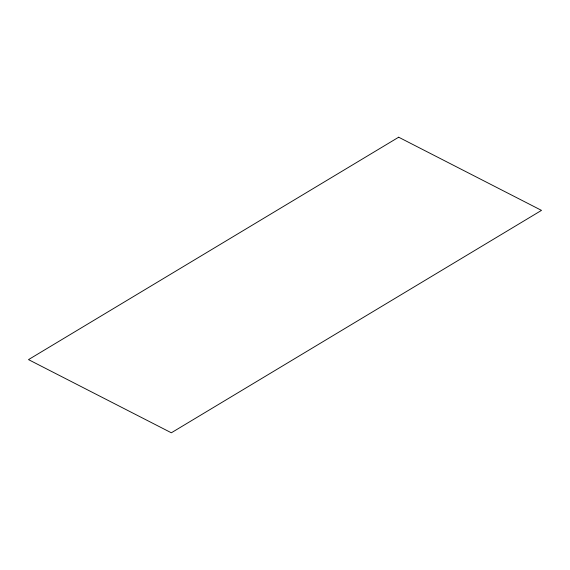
<?xml version="1.0" encoding="UTF-8"?>
<svg xmlns="http://www.w3.org/2000/svg" width="570" height="570" viewBox="0 0 570 570"><rect width="100%" height="100%" fill="white"/><g stroke="black" fill="none" stroke-linecap="round" stroke-linejoin="round"><path stroke-width="0.85" d="M398.665 137.213L28.5 359.62L171.335 432.787L541.5 210.38L398.665 137.213"/></g></svg>
